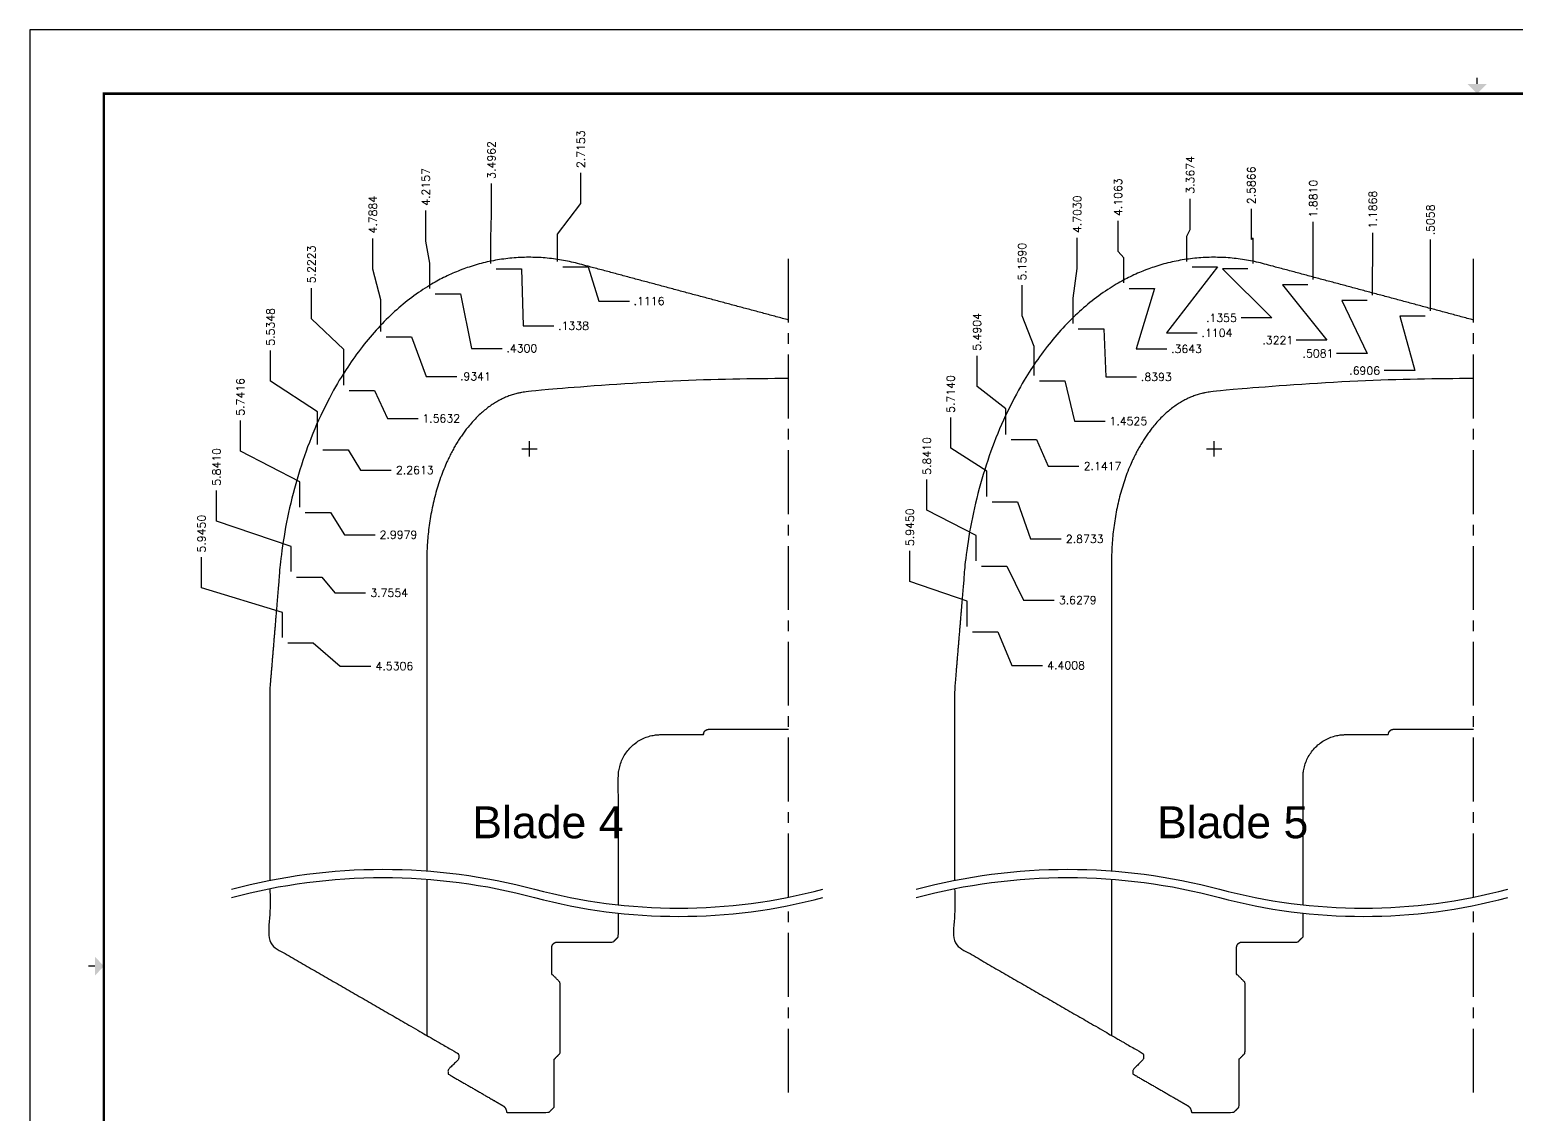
# Model space of a CAD drawing. Header units: inches. Extents: x -34 to 55.4, y 0 to 22.
# Drawn here: x 0 to 17.46, y 9.26 to 22 of the extents above; entities that cross this region are included whole.
import ezdxf
from ezdxf.enums import TextEntityAlignment as Align

# ---------------------------------------------------------------- set-up
doc = ezdxf.new("R2010")
doc.units = ezdxf.units.IN
doc.header["$MEASUREMENT"] = 0
doc.header["$PDMODE"] = 35
doc.linetypes.add('CENTER2', pattern=[1.125, 0.75, -0.125, 0.125, -0.125])
doc.layers.get('Defpoints').update_dxf_attribs({"color": 10})
for name, color, linetype in [('CLine', 5, 'CENTER2'), ('Dims', 4, 'Continuous'), ('TEXT', 3, 'Continuous'), ('Title Block', 7, 'Continuous')]:
    doc.layers.add(name, color=color, linetype=linetype)
doc.styles.add('RomanD', font='romand.shx', dxfattribs={"width": 0.9})
doc.styles.add('RomanS', font='romans')
doc.styles.get("Standard").update_dxf_attribs({"font": 'arial.ttf'})
doc.dimstyles.new('Copy of Standard', dxfattribs={"dimtxt": 0.094, "dimasz": 0.18, "dimexe": 0.0625, "dimexo": 0.0625, "dimgap": 0.045, "dimtad": 0, "dimtih": 1, "dimtoh": 1, "dimdec": 4, "dimzin": 4, "dimdsep": 46, "dimtxsty": 'RomanS', "dimcen": 0.09, "dimadec": 3, "dimazin": 1, "dimtfac": 1, "dimtdec": 4, "dimtofl": 0, "dimtmove": 0, "dimatfit": 1, "dimfxl": 1, "dimtolj": 1, "dimtzin": 0, "dimarcsym": 0})

# ---------------------------------------------------------------- blocks, each defined once
blk = doc.blocks.new('COT_Dblock')
at = {"layer": 'Title Block', "color": 8}
blk.add_lwpolyline([(0, 0), (34, 0), (34, 22), (0, 22)], close=True, dxfattribs=at)
at = {"layer": 'Title Block', "const_width": 0.015}
for points in [[(17, 21.438), (17, 21.363)], [(0.69, 11), (0.765, 11)]]:
    blk.add_lwpolyline(points, dxfattribs=at)
at = {"layer": 'Title Block', "const_width": 0.03}
blk.add_lwpolyline([(33.13, 21.25), (0.87, 21.25), (0.87, 0.75), (33.13, 0.75)], close=True, dxfattribs=at)
at = {"layer": 'Title Block'}
for points in [[(16.887, 21.363), (17.113, 21.363), (17, 21.25)], [(0.765, 10.887), (0.765, 11.113), (0.87, 11)]]:
    blk.add_solid(points, dxfattribs=at)
at = {"layer": 'Title Block', "color": 1, "style": 'RomanS', "flags": 8}
for tag, p in [('FNAME', (0.62, 3.75)), ('REVDATE', (0.62, 2.25)), ('USER', (0.62, 0.75))]:
    blk.add_attdef(tag, text='', height=0.047, rotation=90, dxfattribs=at).set_placement(p, align=Align.BOTTOM_LEFT)
at = {"layer": 'Title Block', "color": 3, "style": 'RomanS', "flags": 8}
blk.add_attdef('DRAWN', text='', height=0.11, dxfattribs=at).set_placement((28.7, 1.984), align=Align.MIDDLE_CENTER)
at = {"layer": 'Title Block', "color": 3, "style": 'RomanD', "width": 0.9, "flags": 8}
for tag, height, p in [('TITL1', 0.125, (31.337, 1.684)), ('TITL2', 0.094, (31.337, 1.514)), ('TITL3', 0.094, (31.337, 1.374))]:
    blk.add_attdef(tag, text='', height=height, dxfattribs=at).set_placement(p, align=Align.MIDDLE_CENTER)
at = {"layer": 'Title Block', "color": 3, "style": 'RomanS', "flags": 8}
for tag, p in [('DDATE', (28.356, 1.672)), ('CHECK', (28.356, 1.406)), ('MATRL', (28.356, 1.149)), ('PDATE', (28.356, 0.883)), ('SCALE', (29.896, 0.855)), ('SHEET', (32.005, 0.855))]:
    blk.add_attdef(tag, text='', height=0.094, dxfattribs=at).set_placement(p, align=Align.MIDDLE_LEFT)
for tag, p in [('FSCM#', (30.337, 1.121)), ('DWG#', (31.81, 1.121)), ('REV#', (32.97, 1.121))]:
    blk.add_attdef(tag, text='', height=0.094, dxfattribs=at).set_placement(p, align=Align.TOP_CENTER)
blk = doc.blocks.new('*D255')
at = {"layer": 'Defpoints', "color": 0, "transparency": 16777216}
for p in [(6.473, 20.318), (6.198, 19.215), (8.913, 19.327)]:
    blk.add_point(p, dxfattribs=at)
at = {"layer": 'Dims', "color": 0, "lineweight": -2, "transparency": 16777216}
for p, q in [((6.473, 19.958), (6.473, 20.318)), ((6.198, 19.598), (6.473, 19.958)), ((6.198, 19.278), (6.198, 19.598))]:
    blk.add_line(p, q, dxfattribs=at)
at = {"layer": 'Dims', "color": 0, "transparency": 16777216, "insert": (6.473, 20.596), "char_height": 0.094, "attachment_point": 5, "rotation": 90, "style": 'RomanS'}
blk.add_mtext('\\A1;2.7153', dxfattribs=at)
blk = doc.blocks.new('*D256')
at = {"layer": 'Defpoints', "color": 0, "transparency": 16777216}
for p in [(5.423, 20.192), (8.913, 19.327), (5.417, 19.193)]:
    blk.add_point(p, dxfattribs=at)
at = {"layer": 'Dims', "color": 0, "lineweight": -2, "transparency": 16777216}
for p, q in [((5.423, 19.832), (5.423, 20.192)), ((5.417, 19.553), (5.423, 19.832)), ((5.417, 19.255), (5.417, 19.553))]:
    blk.add_line(p, q, dxfattribs=at)
at = {"layer": 'Dims', "color": 0, "transparency": 16777216, "insert": (5.423, 20.47), "char_height": 0.094, "attachment_point": 5, "rotation": 90, "style": 'RomanS'}
blk.add_mtext('\\A1;3.4962', dxfattribs=at)
blk = doc.blocks.new('*D257')
at = {"layer": 'Defpoints', "color": 0, "transparency": 16777216}
for p in [(4.651, 19.876), (8.913, 19.327), (4.698, 18.897)]:
    blk.add_point(p, dxfattribs=at)
at = {"layer": 'Dims', "color": 0, "lineweight": -2, "transparency": 16777216}
for p, q in [((4.651, 19.516), (4.651, 19.876)), ((4.698, 19.257), (4.651, 19.516)), ((4.698, 18.959), (4.698, 19.257))]:
    blk.add_line(p, q, dxfattribs=at)
at = {"layer": 'Dims', "color": 0, "transparency": 16777216, "insert": (4.651, 20.153), "char_height": 0.094, "attachment_point": 5, "rotation": 90, "style": 'RomanS'}
blk.add_mtext('\\A1;4.2157', dxfattribs=at)
blk = doc.blocks.new('*D258')
at = {"layer": 'Defpoints', "color": 0, "transparency": 16777216}
for p in [(4.03, 19.547), (8.913, 19.327), (4.125, 18.393)]:
    blk.add_point(p, dxfattribs=at)
at = {"layer": 'Dims', "color": 0, "lineweight": -2, "transparency": 16777216}
for p, q in [((4.03, 19.187), (4.03, 19.547)), ((4.125, 18.827), (4.03, 19.187)), ((4.125, 18.455), (4.125, 18.827))]:
    blk.add_line(p, q, dxfattribs=at)
at = {"layer": 'Dims', "color": 0, "transparency": 16777216, "insert": (4.03, 19.827), "char_height": 0.094, "attachment_point": 5, "rotation": 90, "style": 'RomanS'}
blk.add_mtext('\\A1;4.7884', dxfattribs=at)
blk = doc.blocks.new('*D259')
at = {"layer": 'Defpoints', "color": 0, "transparency": 16777216}
for p in [(8.913, 19.327), (3.309, 18.965), (3.691, 17.763)]:
    blk.add_point(p, dxfattribs=at)
at = {"layer": 'Dims', "color": 0, "lineweight": -2, "transparency": 16777216}
for p, q in [((3.309, 18.605), (3.309, 18.965)), ((3.691, 18.245), (3.309, 18.605)), ((3.691, 17.826), (3.691, 18.245))]:
    blk.add_line(p, q, dxfattribs=at)
at = {"layer": 'Dims', "color": 0, "transparency": 16777216, "insert": (3.309, 19.243), "char_height": 0.094, "attachment_point": 5, "rotation": 90, "style": 'RomanS'}
blk.add_mtext('\\A1;5.2223', dxfattribs=at)
blk = doc.blocks.new('*D260')
at = {"layer": 'Defpoints', "color": 0, "transparency": 16777216}
for p in [(8.913, 19.327), (2.828, 18.231), (3.379, 17.065)]:
    blk.add_point(p, dxfattribs=at)
at = {"layer": 'Dims', "color": 0, "lineweight": -2, "transparency": 16777216}
for p, q in [((2.828, 17.871), (2.828, 18.231)), ((3.379, 17.511), (2.828, 17.871)), ((3.379, 17.128), (3.379, 17.511))]:
    blk.add_line(p, q, dxfattribs=at)
at = {"layer": 'Dims', "color": 0, "transparency": 16777216, "insert": (2.828, 18.509), "char_height": 0.094, "attachment_point": 5, "rotation": 90, "style": 'RomanS'}
blk.add_mtext('\\A1;5.5348', dxfattribs=at)
blk = doc.blocks.new('*D261')
at = {"layer": 'Defpoints', "color": 0, "transparency": 16777216}
for p in [(8.913, 19.327), (2.474, 17.409), (3.172, 16.329)]:
    blk.add_point(p, dxfattribs=at)
at = {"layer": 'Dims', "color": 0, "lineweight": -2, "transparency": 16777216}
for p, q in [((2.474, 17.049), (2.474, 17.409)), ((3.172, 16.689), (2.474, 17.049)), ((3.172, 16.391), (3.172, 16.689))]:
    blk.add_line(p, q, dxfattribs=at)
at = {"layer": 'Dims', "color": 0, "transparency": 16777216, "insert": (2.474, 17.687), "char_height": 0.094, "attachment_point": 5, "rotation": 90, "style": 'RomanS'}
blk.add_mtext('\\A1;5.7416', dxfattribs=at)
blk = doc.blocks.new('*D262')
at = {"layer": 'Defpoints', "color": 0, "transparency": 16777216}
for p in [(8.913, 19.327), (2.195, 16.587), (3.072, 15.571)]:
    blk.add_point(p, dxfattribs=at)
at = {"layer": 'Dims', "color": 0, "lineweight": -2, "transparency": 16777216}
for p, q in [((2.195, 16.227), (2.195, 16.587)), ((3.072, 15.931), (2.195, 16.227)), ((3.072, 15.634), (3.072, 15.931))]:
    blk.add_line(p, q, dxfattribs=at)
at = {"layer": 'Dims', "color": 0, "transparency": 16777216, "insert": (2.195, 16.865), "char_height": 0.094, "attachment_point": 5, "rotation": 90, "style": 'RomanS'}
blk.add_mtext('\\A1;5.8410', dxfattribs=at)
blk = doc.blocks.new('*D263')
at = {"layer": 'Defpoints', "color": 0, "transparency": 16777216}
for p in [(8.913, 19.327), (2.018, 15.803), (2.968, 14.796)]:
    blk.add_point(p, dxfattribs=at)
at = {"layer": 'Dims', "color": 0, "lineweight": -2, "transparency": 16777216}
for p, q in [((2.018, 15.443), (2.018, 15.803)), ((2.968, 15.156), (2.018, 15.443)), ((2.968, 14.859), (2.968, 15.156))]:
    blk.add_line(p, q, dxfattribs=at)
at = {"layer": 'Dims', "color": 0, "transparency": 16777216, "insert": (2.018, 16.08), "char_height": 0.094, "attachment_point": 5, "rotation": 90, "style": 'RomanS'}
blk.add_mtext('\\A1;5.9450', dxfattribs=at)
blk = doc.blocks.new('*D264')
at = {"layer": 'Defpoints', "color": 0, "transparency": 16777216}
for p in [(8.913, 19.327), (2.968, 14.796), (4.005, 14.525)]:
    blk.add_point(p, dxfattribs=at)
at = {"layer": 'Dims', "color": 0, "lineweight": -2, "transparency": 16777216}
for p, q in [((3.031, 14.796), (3.328, 14.796)), ((3.328, 14.796), (3.645, 14.525)), ((3.645, 14.525), (4.005, 14.525))]:
    blk.add_line(p, q, dxfattribs=at)
at = {"layer": 'Dims', "color": 0, "transparency": 16777216, "insert": (4.283, 14.525), "char_height": 0.094, "attachment_point": 5, "style": 'RomanS'}
blk.add_mtext('\\A1;4.5306', dxfattribs=at)
blk = doc.blocks.new('*D265')
at = {"layer": 'Defpoints', "color": 0, "transparency": 16777216}
for p in [(8.913, 19.327), (3.072, 15.571), (3.942, 15.385)]:
    blk.add_point(p, dxfattribs=at)
at = {"layer": 'Dims', "color": 0, "lineweight": -2, "transparency": 16777216}
for p, q in [((3.135, 15.571), (3.432, 15.571)), ((3.432, 15.571), (3.582, 15.385)), ((3.582, 15.385), (3.942, 15.385))]:
    blk.add_line(p, q, dxfattribs=at)
at = {"layer": 'Dims', "color": 0, "transparency": 16777216, "insert": (4.222, 15.385), "char_height": 0.094, "attachment_point": 5, "style": 'RomanS'}
blk.add_mtext('\\A1;3.7554', dxfattribs=at)
blk = doc.blocks.new('*D266')
at = {"layer": 'Defpoints', "color": 0, "transparency": 16777216}
for p in [(8.913, 19.327), (3.172, 16.329), (4.056, 16.068)]:
    blk.add_point(p, dxfattribs=at)
at = {"layer": 'Dims', "color": 0, "lineweight": -2, "transparency": 16777216}
for p, q in [((3.234, 16.329), (3.532, 16.329)), ((3.532, 16.329), (3.696, 16.068)), ((3.696, 16.068), (4.056, 16.068))]:
    blk.add_line(p, q, dxfattribs=at)
at = {"layer": 'Dims', "color": 0, "transparency": 16777216, "insert": (4.331, 16.068), "char_height": 0.094, "attachment_point": 5, "style": 'RomanS'}
blk.add_mtext('\\A1;2.9979', dxfattribs=at)
blk = doc.blocks.new('*D267')
at = {"layer": 'Defpoints', "color": 0, "transparency": 16777216}
for p in [(8.913, 19.327), (3.379, 17.065), (4.246, 16.827)]:
    blk.add_point(p, dxfattribs=at)
at = {"layer": 'Dims', "color": 0, "lineweight": -2, "transparency": 16777216}
for p, q in [((3.441, 17.065), (3.739, 17.065)), ((3.739, 17.065), (3.886, 16.827)), ((3.886, 16.827), (4.246, 16.827))]:
    blk.add_line(p, q, dxfattribs=at)
at = {"layer": 'Dims', "color": 0, "transparency": 16777216, "insert": (4.523, 16.827), "char_height": 0.094, "attachment_point": 5, "style": 'RomanS'}
blk.add_mtext('\\A1;2.2613', dxfattribs=at)
blk = doc.blocks.new('*D268')
at = {"layer": 'Defpoints', "color": 0, "transparency": 16777216}
for p in [(8.913, 19.327), (3.691, 17.763), (4.562, 17.434)]:
    blk.add_point(p, dxfattribs=at)
at = {"layer": 'Dims', "color": 0, "lineweight": -2, "transparency": 16777216}
for p, q in [((3.753, 17.763), (4.051, 17.763)), ((4.051, 17.763), (4.202, 17.434)), ((4.202, 17.434), (4.562, 17.434))]:
    blk.add_line(p, q, dxfattribs=at)
at = {"layer": 'Dims', "color": 0, "transparency": 16777216, "insert": (4.833, 17.434), "char_height": 0.094, "attachment_point": 5, "style": 'RomanS'}
blk.add_mtext('\\A1;1.5632', dxfattribs=at)
blk = doc.blocks.new('*D269')
at = {"layer": 'Defpoints', "color": 0, "transparency": 16777216}
for p in [(8.913, 19.327), (4.125, 18.393), (5.018, 17.928)]:
    blk.add_point(p, dxfattribs=at)
at = {"layer": 'Dims', "color": 0, "lineweight": -2, "transparency": 16777216}
for p, q in [((4.187, 18.393), (4.485, 18.393)), ((4.485, 18.393), (4.658, 17.928)), ((4.658, 17.928), (5.018, 17.928))]:
    blk.add_line(p, q, dxfattribs=at)
at = {"layer": 'Dims', "color": 0, "transparency": 16777216, "insert": (5.235, 17.928), "char_height": 0.094, "attachment_point": 5, "style": 'RomanS'}
blk.add_mtext('\\A1;.9341', dxfattribs=at)
blk = doc.blocks.new('*D270')
at = {"layer": 'Defpoints', "color": 0, "transparency": 16777216}
for p in [(8.913, 19.327), (4.698, 18.897), (5.549, 18.257)]:
    blk.add_point(p, dxfattribs=at)
at = {"layer": 'Dims', "color": 0, "lineweight": -2, "transparency": 16777216}
for p, q in [((4.76, 18.897), (5.058, 18.897)), ((5.058, 18.897), (5.189, 18.257)), ((5.189, 18.257), (5.549, 18.257))]:
    blk.add_line(p, q, dxfattribs=at)
at = {"layer": 'Dims', "color": 0, "transparency": 16777216, "insert": (5.78, 18.257), "char_height": 0.094, "attachment_point": 5, "style": 'RomanS'}
blk.add_mtext('\\A1;.4300', dxfattribs=at)
blk = doc.blocks.new('*D271')
at = {"layer": 'Defpoints', "color": 0, "transparency": 16777216}
for p in [(8.913, 19.327), (5.417, 19.193), (6.157, 18.522)]:
    blk.add_point(p, dxfattribs=at)
at = {"layer": 'Dims', "color": 0, "lineweight": -2, "transparency": 16777216}
for p, q in [((5.48, 19.193), (5.777, 19.193)), ((5.777, 19.193), (5.797, 18.522)), ((5.797, 18.522), (6.157, 18.522))]:
    blk.add_line(p, q, dxfattribs=at)
at = {"layer": 'Dims', "color": 0, "transparency": 16777216, "insert": (6.388, 18.522), "char_height": 0.094, "attachment_point": 5, "style": 'RomanS'}
blk.add_mtext('\\A1;.1338', dxfattribs=at)
blk = doc.blocks.new('*D272')
at = {"layer": 'Defpoints', "color": 0, "transparency": 16777216}
for p in [(6.198, 19.215), (8.913, 19.327), (7.043, 18.813)]:
    blk.add_point(p, dxfattribs=at)
at = {"layer": 'Dims', "color": 0, "lineweight": -2, "transparency": 16777216}
for p, q in [((6.26, 19.215), (6.558, 19.215)), ((6.558, 19.215), (6.683, 18.813)), ((6.683, 18.813), (7.043, 18.813))]:
    blk.add_line(p, q, dxfattribs=at)
at = {"layer": 'Dims', "color": 0, "transparency": 16777216, "insert": (7.274, 18.813), "char_height": 0.094, "attachment_point": 5, "style": 'RomanS'}
blk.add_mtext('\\A1;.1116', dxfattribs=at)
blk = doc.blocks.new('*D273')
at = {"layer": 'Defpoints', "color": 0, "transparency": 16777216}
for p in [(16.452, 19.536), (16.957, 19.327), (16.451, 18.636)]:
    blk.add_point(p, dxfattribs=at)
at = {"layer": 'Dims', "color": 0, "lineweight": -2, "transparency": 16777216}
for p, q in [((16.452, 19.176), (16.452, 19.536)), ((16.451, 18.996), (16.452, 19.176)), ((16.451, 18.699), (16.451, 18.996))]:
    blk.add_line(p, q, dxfattribs=at)
at = {"layer": 'Dims', "color": 0, "transparency": 16777216, "insert": (16.452, 19.766), "char_height": 0.094, "attachment_point": 5, "rotation": 90, "style": 'RomanS'}
blk.add_mtext('\\A1;.5058', dxfattribs=at)
blk = doc.blocks.new('*D274')
at = {"layer": 'Defpoints', "color": 0, "transparency": 16777216}
for p in [(15.774, 19.615), (16.957, 19.327), (15.77, 18.819)]:
    blk.add_point(p, dxfattribs=at)
at = {"layer": 'Dims', "color": 0, "lineweight": -2, "transparency": 16777216}
for p, q in [((15.774, 19.255), (15.774, 19.615)), ((15.77, 19.179), (15.774, 19.255)), ((15.77, 18.881), (15.77, 19.179))]:
    blk.add_line(p, q, dxfattribs=at)
at = {"layer": 'Dims', "color": 0, "transparency": 16777216, "insert": (15.774, 19.887), "char_height": 0.094, "attachment_point": 5, "rotation": 90, "style": 'RomanS'}
blk.add_mtext('\\A1;1.1868', dxfattribs=at)
blk = doc.blocks.new('*D275')
at = {"layer": 'Defpoints', "color": 0, "transparency": 16777216}
for p in [(15.076, 19.745), (16.957, 19.327), (15.076, 19.005)]:
    blk.add_point(p, dxfattribs=at)
at = {"layer": 'Dims', "color": 0, "lineweight": -2, "transparency": 16777216}
for p, q in [((15.076, 19.385), (15.076, 19.745)), ((15.076, 19.365), (15.076, 19.385)), ((15.076, 19.067), (15.076, 19.365))]:
    blk.add_line(p, q, dxfattribs=at)
at = {"layer": 'Dims', "color": 0, "transparency": 16777216, "insert": (15.076, 20.016), "char_height": 0.094, "attachment_point": 5, "rotation": 90, "style": 'RomanS'}
blk.add_mtext('\\A1;1.8810', dxfattribs=at)
blk = doc.blocks.new('*D276')
at = {"layer": 'Defpoints', "color": 0, "transparency": 16777216}
for p in [(14.348, 19.895), (16.957, 19.327), (14.37, 19.191)]:
    blk.add_point(p, dxfattribs=at)
at = {"layer": 'Dims', "color": 0, "lineweight": -2, "transparency": 16777216}
for p, q in [((14.348, 19.535), (14.348, 19.895)), ((14.37, 19.551), (14.348, 19.535)), ((14.37, 19.254), (14.37, 19.551))]:
    blk.add_line(p, q, dxfattribs=at)
at = {"layer": 'Dims', "color": 0, "transparency": 16777216, "insert": (14.348, 20.172), "char_height": 0.094, "attachment_point": 5, "rotation": 90, "style": 'RomanS'}
blk.add_mtext('\\A1;2.5866', dxfattribs=at)
blk = doc.blocks.new('*D277')
at = {"layer": 'Defpoints', "color": 0, "transparency": 16777216}
for p in [(13.63, 20.014), (13.589, 19.216), (16.957, 19.327)]:
    blk.add_point(p, dxfattribs=at)
at = {"layer": 'Dims', "color": 0, "lineweight": -2, "transparency": 16777216}
for p, q in [((13.63, 19.654), (13.63, 20.014)), ((13.589, 19.576), (13.63, 19.654)), ((13.589, 19.279), (13.589, 19.576))]:
    blk.add_line(p, q, dxfattribs=at)
at = {"layer": 'Dims', "color": 0, "transparency": 16777216, "insert": (13.63, 20.294), "char_height": 0.094, "attachment_point": 5, "rotation": 90, "style": 'RomanS'}
blk.add_mtext('\\A1;3.3674', dxfattribs=at)
blk = doc.blocks.new('*D278')
at = {"layer": 'Defpoints', "color": 0, "transparency": 16777216}
for p in [(12.782, 19.755), (16.957, 19.327), (12.85, 18.962)]:
    blk.add_point(p, dxfattribs=at)
at = {"layer": 'Dims', "color": 0, "lineweight": -2, "transparency": 16777216}
for p, q in [((12.782, 19.395), (12.782, 19.755)), ((12.85, 19.322), (12.782, 19.395)), ((12.85, 19.025), (12.85, 19.322))]:
    blk.add_line(p, q, dxfattribs=at)
at = {"layer": 'Dims', "color": 0, "transparency": 16777216, "insert": (12.782, 20.033), "char_height": 0.094, "attachment_point": 5, "rotation": 90, "style": 'RomanS'}
blk.add_mtext('\\A1;4.1063', dxfattribs=at)
blk = doc.blocks.new('*D279')
at = {"layer": 'Defpoints', "color": 0, "transparency": 16777216}
for p in [(12.303, 19.556), (16.957, 19.327), (12.254, 18.487)]:
    blk.add_point(p, dxfattribs=at)
at = {"layer": 'Dims', "color": 0, "lineweight": -2, "transparency": 16777216}
for p, q in [((12.303, 19.196), (12.303, 19.556)), ((12.254, 18.847), (12.303, 19.196)), ((12.254, 18.55), (12.254, 18.847))]:
    blk.add_line(p, q, dxfattribs=at)
at = {"layer": 'Dims', "color": 0, "transparency": 16777216, "insert": (12.303, 19.833), "char_height": 0.094, "attachment_point": 5, "rotation": 90, "style": 'RomanS'}
blk.add_mtext('\\A1;4.7030', dxfattribs=at)
blk = doc.blocks.new('*D280')
at = {"layer": 'Defpoints', "color": 0, "transparency": 16777216}
for p in [(16.957, 19.327), (11.655, 18.998), (11.798, 17.874)]:
    blk.add_point(p, dxfattribs=at)
at = {"layer": 'Dims', "color": 0, "lineweight": -2, "transparency": 16777216}
for p, q in [((11.655, 18.638), (11.655, 18.998)), ((11.798, 18.278), (11.655, 18.638)), ((11.798, 17.937), (11.798, 18.278))]:
    blk.add_line(p, q, dxfattribs=at)
at = {"layer": 'Dims', "color": 0, "transparency": 16777216, "insert": (11.655, 19.275), "char_height": 0.094, "attachment_point": 5, "rotation": 90, "style": 'RomanS'}
blk.add_mtext('\\A1;5.1590', dxfattribs=at)
blk = doc.blocks.new('*D281')
at = {"layer": 'Defpoints', "color": 0, "transparency": 16777216}
for p in [(16.957, 19.327), (11.126, 18.17), (11.466, 17.185)]:
    blk.add_point(p, dxfattribs=at)
at = {"layer": 'Dims', "color": 0, "lineweight": -2, "transparency": 16777216}
for p, q in [((11.126, 17.81), (11.126, 18.17)), ((11.466, 17.545), (11.126, 17.81)), ((11.466, 17.247), (11.466, 17.545))]:
    blk.add_line(p, q, dxfattribs=at)
at = {"layer": 'Dims', "color": 0, "transparency": 16777216, "insert": (11.126, 18.45), "char_height": 0.094, "attachment_point": 5, "rotation": 90, "style": 'RomanS'}
blk.add_mtext('\\A1;5.4904', dxfattribs=at)
blk = doc.blocks.new('*D282')
at = {"layer": 'Defpoints', "color": 0, "transparency": 16777216}
for p in [(16.957, 19.327), (10.817, 17.443), (11.243, 16.453)]:
    blk.add_point(p, dxfattribs=at)
at = {"layer": 'Dims', "color": 0, "lineweight": -2, "transparency": 16777216}
for p, q in [((10.817, 17.083), (10.817, 17.443)), ((11.243, 16.813), (10.817, 17.083)), ((11.243, 16.516), (11.243, 16.813))]:
    blk.add_line(p, q, dxfattribs=at)
at = {"layer": 'Dims', "color": 0, "transparency": 16777216, "insert": (10.817, 17.721), "char_height": 0.094, "attachment_point": 5, "rotation": 90, "style": 'RomanS'}
blk.add_mtext('\\A1;5.7140', dxfattribs=at)
blk = doc.blocks.new('*D283')
at = {"layer": 'Defpoints', "color": 0, "transparency": 16777216}
for p in [(16.957, 19.327), (10.538, 16.715), (11.116, 15.699)]:
    blk.add_point(p, dxfattribs=at)
at = {"layer": 'Dims', "color": 0, "lineweight": -2, "transparency": 16777216}
for p, q in [((10.538, 16.355), (10.538, 16.715)), ((11.116, 16.059), (10.538, 16.355)), ((11.116, 15.761), (11.116, 16.059))]:
    blk.add_line(p, q, dxfattribs=at)
at = {"layer": 'Dims', "color": 0, "transparency": 16777216, "insert": (10.538, 16.993), "char_height": 0.094, "attachment_point": 5, "rotation": 90, "style": 'RomanS'}
blk.add_mtext('\\A1;5.8410', dxfattribs=at)
blk = doc.blocks.new('*D284')
at = {"layer": 'Defpoints', "color": 0, "transparency": 16777216}
for p in [(16.957, 19.327), (10.338, 15.878), (11.012, 14.926)]:
    blk.add_point(p, dxfattribs=at)
at = {"layer": 'Dims', "color": 0, "lineweight": -2, "transparency": 16777216}
for p, q in [((10.338, 15.518), (10.338, 15.878)), ((11.012, 15.286), (10.338, 15.518)), ((11.012, 14.988), (11.012, 15.286))]:
    blk.add_line(p, q, dxfattribs=at)
at = {"layer": 'Dims', "color": 0, "transparency": 16777216, "insert": (10.338, 16.156), "char_height": 0.094, "attachment_point": 5, "rotation": 90, "style": 'RomanS'}
blk.add_mtext('\\A1;5.9450', dxfattribs=at)
blk = doc.blocks.new('*D285')
at = {"layer": 'Defpoints', "color": 0, "transparency": 16777216}
for p in [(16.957, 19.327), (11.012, 14.926), (11.894, 14.533)]:
    blk.add_point(p, dxfattribs=at)
at = {"layer": 'Dims', "color": 0, "lineweight": -2, "transparency": 16777216}
for p, q in [((11.074, 14.926), (11.372, 14.926)), ((11.372, 14.926), (11.534, 14.533)), ((11.534, 14.533), (11.894, 14.533))]:
    blk.add_line(p, q, dxfattribs=at)
at = {"layer": 'Dims', "color": 0, "transparency": 16777216, "insert": (12.172, 14.533), "char_height": 0.094, "attachment_point": 5, "style": 'RomanS'}
blk.add_mtext('\\A1;4.4008', dxfattribs=at)
blk = doc.blocks.new('*D286')
at = {"layer": 'Defpoints', "color": 0, "transparency": 16777216}
for p in [(16.957, 19.327), (11.116, 15.699), (12.034, 15.3)]:
    blk.add_point(p, dxfattribs=at)
at = {"layer": 'Dims', "color": 0, "lineweight": -2, "transparency": 16777216}
for p, q in [((11.178, 15.699), (11.476, 15.699)), ((11.476, 15.699), (11.674, 15.3)), ((11.674, 15.3), (12.034, 15.3))]:
    blk.add_line(p, q, dxfattribs=at)
at = {"layer": 'Dims', "color": 0, "transparency": 16777216, "insert": (12.309, 15.3), "char_height": 0.094, "attachment_point": 5, "style": 'RomanS'}
blk.add_mtext('\\A1;3.6279', dxfattribs=at)
blk = doc.blocks.new('*D287')
at = {"layer": 'Defpoints', "color": 0, "transparency": 16777216}
for p in [(16.957, 19.327), (11.243, 16.453), (12.114, 16.018)]:
    blk.add_point(p, dxfattribs=at)
at = {"layer": 'Dims', "color": 0, "lineweight": -2, "transparency": 16777216}
for p, q in [((11.305, 16.453), (11.603, 16.453)), ((11.603, 16.453), (11.754, 16.018)), ((11.754, 16.018), (12.114, 16.018))]:
    blk.add_line(p, q, dxfattribs=at)
at = {"layer": 'Dims', "color": 0, "transparency": 16777216, "insert": (12.391, 16.018), "char_height": 0.094, "attachment_point": 5, "style": 'RomanS'}
blk.add_mtext('\\A1;2.8733', dxfattribs=at)
blk = doc.blocks.new('*D288')
at = {"layer": 'Defpoints', "color": 0, "transparency": 16777216}
for p in [(16.957, 19.327), (11.466, 17.185), (12.323, 16.875)]:
    blk.add_point(p, dxfattribs=at)
at = {"layer": 'Dims', "color": 0, "lineweight": -2, "transparency": 16777216}
for p, q in [((11.529, 17.185), (11.826, 17.185)), ((11.826, 17.185), (11.963, 16.875)), ((11.963, 16.875), (12.323, 16.875))]:
    blk.add_line(p, q, dxfattribs=at)
at = {"layer": 'Dims', "color": 0, "transparency": 16777216, "insert": (12.601, 16.875), "char_height": 0.094, "attachment_point": 5, "style": 'RomanS'}
blk.add_mtext('\\A1;2.1417', dxfattribs=at)
blk = doc.blocks.new('*D289')
at = {"layer": 'Defpoints', "color": 0, "transparency": 16777216}
for p in [(16.957, 19.327), (11.798, 17.874), (12.632, 17.403)]:
    blk.add_point(p, dxfattribs=at)
at = {"layer": 'Dims', "color": 0, "lineweight": -2, "transparency": 16777216}
for p, q in [((11.86, 17.874), (12.158, 17.874)), ((12.158, 17.874), (12.272, 17.403)), ((12.272, 17.403), (12.632, 17.403))]:
    blk.add_line(p, q, dxfattribs=at)
at = {"layer": 'Dims', "color": 0, "transparency": 16777216, "insert": (12.903, 17.403), "char_height": 0.094, "attachment_point": 5, "style": 'RomanS'}
blk.add_mtext('\\A1;1.4525', dxfattribs=at)
blk = doc.blocks.new('*D290')
at = {"layer": 'Defpoints', "color": 0, "transparency": 16777216}
for p in [(16.957, 19.327), (12.254, 18.487), (13.001, 17.921)]:
    blk.add_point(p, dxfattribs=at)
at = {"layer": 'Dims', "color": 0, "lineweight": -2, "transparency": 16777216}
for p, q in [((12.316, 18.487), (12.614, 18.487)), ((12.614, 18.487), (12.641, 17.921)), ((12.641, 17.921), (13.001, 17.921))]:
    blk.add_line(p, q, dxfattribs=at)
at = {"layer": 'Dims', "color": 0, "transparency": 16777216, "insert": (13.232, 17.921), "char_height": 0.094, "attachment_point": 5, "style": 'RomanS'}
blk.add_mtext('\\A1;.8393', dxfattribs=at)
blk = doc.blocks.new('*D291')
at = {"layer": 'Defpoints', "color": 0, "transparency": 16777216}
for p in [(16.957, 19.327), (12.85, 18.962), (13.356, 18.25)]:
    blk.add_point(p, dxfattribs=at)
at = {"layer": 'Dims', "color": 0, "lineweight": -2, "transparency": 16777216}
for p, q in [((12.913, 18.962), (13.21, 18.962)), ((13.21, 18.962), (12.996, 18.25)), ((12.996, 18.25), (13.356, 18.25))]:
    blk.add_line(p, q, dxfattribs=at)
at = {"layer": 'Dims', "color": 0, "transparency": 16777216, "insert": (13.587, 18.25), "char_height": 0.094, "attachment_point": 5, "style": 'RomanS'}
blk.add_mtext('\\A1;.3643', dxfattribs=at)
blk = doc.blocks.new('*D292')
at = {"layer": 'Defpoints', "color": 0, "transparency": 16777216}
for p in [(13.589, 19.216), (16.957, 19.327), (13.712, 18.439)]:
    blk.add_point(p, dxfattribs=at)
at = {"layer": 'Dims', "color": 0, "lineweight": -2, "transparency": 16777216}
for p, q in [((13.949, 19.216), (13.352, 18.439)), ((13.652, 19.216), (13.949, 19.216)), ((13.352, 18.439), (13.712, 18.439))]:
    blk.add_line(p, q, dxfattribs=at)
at = {"layer": 'Dims', "color": 0, "transparency": 16777216, "insert": (13.945, 18.439), "char_height": 0.094, "attachment_point": 5, "style": 'RomanS'}
blk.add_mtext('\\A1;.1104', dxfattribs=at)
blk = doc.blocks.new('*D293')
at = {"layer": 'Defpoints', "color": 0, "transparency": 16777216}
for p in [(16.957, 19.327), (14.37, 19.191), (14.228, 18.615)]:
    blk.add_point(p, dxfattribs=at)
at = {"layer": 'Dims', "color": 0, "lineweight": -2, "transparency": 16777216}
for p, q in [((14.307, 19.191), (14.01, 19.191)), ((14.01, 19.191), (14.588, 18.615)), ((14.588, 18.615), (14.228, 18.615))]:
    blk.add_line(p, q, dxfattribs=at)
at = {"layer": 'Dims', "color": 0, "transparency": 16777216, "insert": (13.997, 18.615), "char_height": 0.094, "attachment_point": 5, "style": 'RomanS'}
blk.add_mtext('\\A1;.1355', dxfattribs=at)
blk = doc.blocks.new('*D294')
at = {"layer": 'Defpoints', "color": 0, "transparency": 16777216}
for p in [(16.957, 19.327), (15.076, 19.005), (14.876, 18.353)]:
    blk.add_point(p, dxfattribs=at)
at = {"layer": 'Dims', "color": 0, "lineweight": -2, "transparency": 16777216}
for p, q in [((15.013, 19.005), (14.716, 19.005)), ((14.716, 19.005), (15.236, 18.353)), ((15.236, 18.353), (14.876, 18.353))]:
    blk.add_line(p, q, dxfattribs=at)
at = {"layer": 'Dims', "color": 0, "transparency": 16777216, "insert": (14.659, 18.353), "char_height": 0.094, "attachment_point": 5, "style": 'RomanS'}
blk.add_mtext('\\A1;.3221', dxfattribs=at)
blk = doc.blocks.new('*D295')
at = {"layer": 'Defpoints', "color": 0, "transparency": 16777216}
for p in [(16.957, 19.327), (15.77, 18.819), (15.348, 18.198)]:
    blk.add_point(p, dxfattribs=at)
at = {"layer": 'Dims', "color": 0, "lineweight": -2, "transparency": 16777216}
for p, q in [((15.707, 18.819), (15.41, 18.819)), ((15.41, 18.819), (15.708, 18.198)), ((15.708, 18.198), (15.348, 18.198))]:
    blk.add_line(p, q, dxfattribs=at)
at = {"layer": 'Dims', "color": 0, "transparency": 16777216, "insert": (15.131, 18.198), "char_height": 0.094, "attachment_point": 5, "style": 'RomanS'}
blk.add_mtext('\\A1;.5081', dxfattribs=at)
blk = doc.blocks.new('*D296')
at = {"layer": 'Defpoints', "color": 0, "transparency": 16777216}
for p in [(16.957, 19.327), (16.451, 18.636), (15.91, 17.995)]:
    blk.add_point(p, dxfattribs=at)
at = {"layer": 'Dims', "color": 0, "lineweight": -2, "transparency": 16777216}
for p, q in [((16.388, 18.636), (16.091, 18.636)), ((16.091, 18.636), (16.27, 17.995)), ((16.27, 17.995), (15.91, 17.995))]:
    blk.add_line(p, q, dxfattribs=at)
at = {"layer": 'Dims', "color": 0, "transparency": 16777216, "insert": (15.679, 17.995), "char_height": 0.094, "attachment_point": 5, "style": 'RomanS'}
blk.add_mtext('\\A1;.6906', dxfattribs=at)

msp = doc.modelspace()

# ---------------------------------------------------------------- linework, layer by layer
for points in [[(2.36833, 11.90401, -0.1312544), (5.9295, 11.90401, 0.1312544), (9.31645, 11.90401)], [(10.41163, 11.90401, -0.1312544), (13.9728, 11.90401, 0.1312544), (17.35974, 11.90401)], [(2.36833, 11.80651, -0.1312544), (5.9295, 11.80651, 0.1312544), (9.31645, 11.80651)], [(10.41163, 11.80651, -0.1312544), (13.9728, 11.80651, 0.1312544), (17.35974, 11.80651)]]:
    msp.add_lwpolyline(points, format="xyb")
at = {"color": 7, "linetype": 'Continuous'}
for points in [[(2.81955, 11.91094), (2.81955, 11.58074), (2.81955, 11.25055), (3.74142, 10.7183), (4.6633, 10.18606), (4.84298, 10.08231), (5.02267, 9.97857), (5.0383, 9.96955), (5.0383, 9.95151), (5.0383, 9.93575), (5.0383, 9.91999), (5.0383, 9.90705), (5.02914, 9.8979), (4.97122, 9.83997), (4.9133, 9.78205), (4.9133, 9.75758), (4.9133, 9.7331), (5.23361, 9.54817), (5.55392, 9.36324), (5.6008, 9.33618), (5.6008, 9.28205), (5.84955, 9.28205), (6.0983, 9.28205), (6.12955, 9.3133), (6.1608, 9.34455), (6.1608, 9.6258), (6.1608, 9.90705), (6.19587, 9.94212), (6.23095, 9.9772), (6.23095, 10.39267), (6.23095, 10.80815), (6.1815, 10.8576), (6.13205, 10.90705), (6.13205, 11.0633), (6.13205, 11.21955), (6.13205, 11.28205), (6.19455, 11.28205), (6.52267, 11.28205), (6.8508, 11.28205), (6.88205, 11.3133), (6.9133, 11.34455), (6.9133, 11.48363), (6.9133, 11.62272)], [(10.86284, 11.91094), (10.86284, 11.58074), (10.86284, 11.25055), (11.78472, 10.7183), (12.70659, 10.18606), (12.88628, 10.08231), (13.06597, 9.97857), (13.08159, 9.96955), (13.08159, 9.95151), (13.08159, 9.93575), (13.08159, 9.91999), (13.08159, 9.90705), (13.07244, 9.8979), (13.01452, 9.83997), (12.95659, 9.78205), (12.95659, 9.75758), (12.95659, 9.7331), (13.2769, 9.54817), (13.59722, 9.36324), (13.64409, 9.33618), (13.64409, 9.28205), (13.89284, 9.28205), (14.14159, 9.28205), (14.17284, 9.3133), (14.20409, 9.34455), (14.20409, 9.6258), (14.20409, 9.90705), (14.23917, 9.94212), (14.27424, 9.9772), (14.27424, 10.39267), (14.27424, 10.80815), (14.22479, 10.8576), (14.17534, 10.90705), (14.17534, 11.0633), (14.17534, 11.21955), (14.17534, 11.28205), (14.23784, 11.28205), (14.56597, 11.28205), (14.89409, 11.28205), (14.92534, 11.3133), (14.95659, 11.34455), (14.95659, 11.48363), (14.95659, 11.62272)]]:
    msp.add_rational_spline(points, [1, 1, 1, 1, 1, 1, 1, 0.866025403784, 1, 1, 1, 0.923879532511, 1, 1, 1, 1, 1, 1, 1, 0.866025403784, 1, 1, 1, 1, 1, 1, 1, 1, 1, 1, 1, 1, 1, 1, 1, 0.707106781187, 1, 1, 1, 1, 1, 1, 1], degree=2, knots=[4.59383811, 4.59383811, 4.59383811, 4.8139707, 4.8139707, 5.8139707, 5.8139707, 6.8139707, 6.8139707, 7.86116825, 7.86116825, 8.86116825, 8.86116825, 9.64656642, 9.64656642, 10.64656642, 10.64656642, 11.64656642, 11.64656642, 12.64656642, 12.64656642, 13.69376397, 13.69376397, 14.69376397, 14.69376397, 15.69376397, 15.69376397, 16.69376397, 16.69376397, 17.69376397, 17.69376397, 18.69376397, 18.69376397, 19.69376397, 19.69376397, 20.69376397, 20.69376397, 22.26456029, 22.26456029, 23.26456029, 23.26456029, 24.26456029, 24.26456029, 24.41291801, 24.41291801, 24.41291801], dxfattribs=at)
for points in [[(4.6633, 12.02102), (4.6633, 11.10354), (4.6633, 10.18606)], [(12.70659, 12.02102), (12.70659, 11.10354), (12.70659, 10.18606)]]:
    msp.add_open_spline(points, degree=2, dxfattribs=at)
at = {"layer": 'CLine'}
for p, q in [((5.86801, 16.98666), (5.86801, 17.16666)), ((13.9113, 16.98666), (13.9113, 17.16666)), ((5.77801, 17.07666), (5.95801, 17.07666)), ((13.8213, 17.07666), (14.0013, 17.07666)), ((8.9133, 9.5153), (8.9133, 11.71234)), ((16.95659, 9.5153), (16.95659, 11.71234))]:
    msp.add_line(p, q, dxfattribs=at)

# ---------------------------------------------------------------- block references
at = {"layer": 'Title Block'}
msp.add_blockref('COT_Dblock', (0, 0), dxfattribs=at)

# ---------------------------------------------------------------- dimensions: what is measured, and where the dimension line sits
at = {"layer": 'Dims'}
for feature_location, offset, dtype, origin, picture, middle in [((6.19799, 19.21503), (0.27521, 1.10332), 1, (8.9133, 19.32666), '*D255', (6.47319, 20.59612)), ((5.417055, 19.192827), (0.005597, 0.999039), 1, (8.913296, 19.326657), '*D256', (5.422652, 20.469628)), ((13.58915, 19.21622), (0.04036, 0.79789), 1, (16.95659, 19.32666), '*D277', (13.62951, 20.29412)), ((4.6976, 18.89668), (-0.04703, 0.97896), 1, (8.9133, 19.32666), '*D257', (4.65057, 20.1534)), ((14.36999, 19.19116), (-0.02244, 0.70336), 1, (16.95659, 19.32666), '*D276', (14.34756, 20.17228)), ((12.8503, 18.96234), (-0.06849, 0.79264), 1, (16.95659, 19.32666), '*D278', (12.78181, 20.03275)), ((15.07558, 19.00457), (0, 0.74045), 1, (16.95659, 19.32666), '*D275', (15.07558, 20.01607)), ((15.769836, 18.818547), (0.003846, 0.796909), 1, (16.956592, 19.326657), '*D274', (15.773682, 19.886504)), ((4.124848, 18.392577), (-0.094479, 1.154188), 1, (8.913296, 19.326657), '*D258', (4.030369, 19.826765)), ((12.25358, 18.48735), (0.04953, 1.06831), 1, (16.95659, 19.32666), '*D279', (12.30312, 19.83342)), ((16.45082, 18.63608), (0.00102, 0.89964), 1, (16.95659, 19.32666), '*D273', (16.45184, 19.76649)), ((3.69097, 17.76342), (-0.38205, 1.20149), 1, (8.9133, 19.32666), '*D259', (3.30891, 19.24267)), ((11.7976419, 17.8741678), (-0.1427649, 1.1233639), 1, (16.9565923, 19.3266569), '*D280', (11.654877, 19.2752936)), ((2.96832, 14.79609), (-0.95043, 1.00656), 1, (8.9133, 19.32666), '*D263', (2.01789, 16.08041)), ((3.07227, 15.57127), (-0.87719, 1.01562), 1, (8.9133, 19.32666), '*D262', (2.19509, 16.86465)), ((3.17166, 16.32878), (-0.69812, 1.0803), 1, (8.9133, 19.32666), '*D261', (2.47354, 17.68684)), ((3.37852, 17.06534), (-0.55058, 1.16593), 1, (8.9133, 19.32666), '*D260', (2.82794, 18.50903)), ((2.96832, 14.79609), (1.03673, -0.27099), 0, (8.9133, 19.32666), '*D264', (4.28282, 14.5251)), ((3.07227, 15.57127), (0.8695, -0.18604), 0, (8.9133, 19.32666), '*D265', (4.22177, 15.38523)), ((3.17166, 16.32878), (0.88402, -0.2605), 0, (8.9133, 19.32666), '*D266', (4.33121, 16.06828)), ((3.37852, 17.06534), (0.86702, -0.23812), 0, (8.9133, 19.32666), '*D267', (4.5233, 16.82722)), ((3.69097, 17.76342), (0.871, -0.32904), 0, (8.9133, 19.32666), '*D268', (4.83302, 17.43438)), ((4.12485, 18.39258), (0.89278, -0.46489), 0, (8.9133, 19.32666), '*D269', (5.23496, 17.92769)), ((4.6976, 18.89668), (0.85162, -0.64011), 0, (8.9133, 19.32666), '*D270', (5.77998, 18.25656)), ((5.41705, 19.19283), (0.73971, -0.67063), 0, (8.9133, 19.32666), '*D271', (6.38753, 18.52219)), ((6.19799, 19.21503), (0.84478, -0.40191), 0, (8.9133, 19.32666), '*D272', (7.27352, 18.81312)), ((11.01162, 14.92582), (-0.67316, 0.95219), 1, (16.95659, 19.32666), '*D284', (10.33846, 16.15577)), ((11.11557, 15.69881), (-0.57766, 1.01639), 1, (16.95659, 19.32666), '*D283', (10.53791, 16.99296)), ((11.24261, 16.45335), (-0.42545, 0.98941), 1, (16.95659, 19.32666), '*D282', (10.81715, 17.72052)), ((11.01162, 14.92582), (0.88261, -0.3933), 0, (16.95659, 19.32666), '*D285', (12.17199, 14.53253)), ((11.4662, 17.18498), (-0.33988, 0.98533), 1, (16.95659, 19.32666), '*D281', (11.12631, 18.45031)), ((11.11557, 15.698806), (0.918277, -0.398856), 0, (16.956592, 19.326657), '*D286', (12.309371, 15.29995)), ((11.24261, 16.45335), (0.87102, -0.43581), 0, (16.95659, 19.32666), '*D287', (12.39139, 16.01754)), ((11.4662, 17.18498), (0.85686, -0.31032), 0, (16.95659, 19.32666), '*D288', (12.60082, 16.87466)), ((11.79764, 17.87417), (0.83458, -0.47128), 0, (16.95659, 19.32666), '*D289', (12.90327, 17.40289)), ((12.25358, 18.48735), (0.74763, -0.5662), 0, (16.95659, 19.32666), '*D290', (13.23198, 17.92115)), ((12.8503, 18.96234), (0.50585, -0.71236), 0, (16.95659, 19.32666), '*D291', (13.58692, 18.24998)), ((13.58915, 19.21622), (0.12323, -0.77679), 0, (16.95659, 19.32666), '*D292', (13.94538, 18.43944)), ((14.36999, 19.19116), (-0.14215, -0.57605), 0, (16.95659, 19.32666), '*D293', (13.99709, 18.61511)), ((15.07558, 19.00457), (-0.19937, -0.65125), 0, (16.95659, 19.32666), '*D294', (14.65887, 18.35332)), ((15.76984, 18.81855), (-0.42142, -0.62023), 0, (16.95659, 19.32666), '*D295', (15.13108, 18.19832)), ((16.45082, 18.63608), (-0.54093, -0.64099), 0, (16.95659, 19.32666), '*D296', (15.67912, 17.99508))]:
    dim = msp.add_ordinate_dim(feature_location=feature_location, offset=offset, dtype=dtype, origin=origin, dimstyle='Copy of Standard', dxfattribs=at)
    dim.commit()
    dim.dimension.update_dxf_attribs({"geometry": picture, "text_midpoint": middle})

# ---------------------------------------------------------------- next in the draw order: texts
at = {"layer": 'TEXT', "char_height": 0.375, "attachment_point": 1, "bg_fill": 3, "box_fill_scale": 1.5, "bg_fill_color": 256, "bg_fill_transparency": 0}
for s, insert in [('Blade 4', (5.19756, 12.87709)), ('Blade 5', (13.24086, 12.87709))]:
    msp.add_mtext_dynamic_manual_height_columns(s, width=3.4893174, gutter_width=1, heights=[0], dxfattribs=dict(at, insert=insert))

# ---------------------------------------------------------------- next in the draw order: linework, layer by layer
at = {"color": 7, "linetype": 'Continuous'}
for points, weights, knots in [([(8.9133, 18.59004), (7.68182, 18.92002), (6.45035, 19.24999), (5.55012, 19.4912), (4.743, 19.02521), (3.22705, 18.14998), (2.94455, 15.75055), (2.88205, 15.00055), (2.81955, 14.25055), (2.81955, 13.1295), (2.81955, 12.00845)], [1, 1, 1, 0.923879532511, 1, 0.870644037793, 1, 1, 1, 1, 1], [0, 0, 0, 1, 1, 1.78539816, 1.78539816, 2.8139707, 2.8139707, 3.8139707, 3.8139707, 4.56133678, 4.56133678, 4.56133678]), ([(16.95659, 18.59004), (15.72512, 18.92002), (14.49364, 19.24999), (13.59342, 19.4912), (12.7863, 19.02521), (11.27034, 18.14998), (10.98784, 15.75055), (10.92534, 15.00055), (10.86284, 14.25055), (10.86284, 13.1295), (10.86284, 12.00845)], [1, 1, 1, 0.923879532511, 1, 0.870644037793, 1, 1, 1, 1, 1], [0, 0, 0, 1, 1, 1.78539816, 1.78539816, 2.8139707, 2.8139707, 3.8139707, 3.8139707, 4.56133678, 4.56133678, 4.56133678]), ([(8.9133, 17.90254), (7.36974, 17.90254), (5.83408, 17.74653), (4.6633, 17.62758), (4.6633, 15.75055), (4.6633, 13.93453), (4.6633, 12.11852)], [1, 0.998718816066, 1, 0.729167696986, 1, 1, 1], [0, 0, 0, 0.10125049, 0.10125049, 1.60863326, 1.60863326, 2.26134781, 2.26134781, 2.26134781]), ([(16.95659, 17.90254), (15.41303, 17.90254), (13.87738, 17.74653), (12.70659, 17.62758), (12.70659, 15.75055), (12.70659, 13.93453), (12.70659, 12.11852)], [1, 0.998718816066, 1, 0.729167696986, 1, 1, 1], [0, 0, 0, 0.10125049, 0.10125049, 1.60863326, 1.60863326, 2.26134781, 2.26134781, 2.26134781]), ([(6.9133, 11.72022), (6.9133, 12.46989), (6.9133, 13.21955), (6.9133, 13.71955), (7.4133, 13.71955), (7.6633, 13.71955), (7.9133, 13.71955), (7.9133, 13.74544), (7.9316, 13.76374), (7.94991, 13.78205), (7.9758, 13.78205), (8.44455, 13.78205), (8.9133, 13.78205)], [1, 1, 1, 0.707106781187, 1, 1, 1, 0.923879532511, 1, 0.923879532511, 1, 1, 1], [24.46492013, 24.46492013, 24.46492013, 25.26456029, 25.26456029, 26.83535662, 26.83535662, 27.83535662, 27.83535662, 28.62075478, 28.62075478, 29.40615295, 29.40615295, 30.40615295, 30.40615295, 30.40615295]), ([(14.95659, 11.72022), (14.95659, 12.46989), (14.95659, 13.21955), (14.95659, 13.71955), (15.45659, 13.71955), (15.70659, 13.71955), (15.95659, 13.71955), (15.95659, 13.74544), (15.9749, 13.76374), (15.9932, 13.78205), (16.01909, 13.78205), (16.48784, 13.78205), (16.95659, 13.78205)], [1, 1, 1, 0.707106781187, 1, 1, 1, 0.923879532511, 1, 0.923879532511, 1, 1, 1], [24.46492013, 24.46492013, 24.46492013, 25.26456029, 25.26456029, 26.83535662, 26.83535662, 27.83535662, 27.83535662, 28.62075478, 28.62075478, 29.40615295, 29.40615295, 30.40615295, 30.40615295, 30.40615295])]:
    msp.add_rational_spline(points, weights, degree=2, knots=knots, dxfattribs=at)
at = {"layer": 'CLine'}
for p, q in [((8.9133, 11.80984), (8.9133, 19.32666)), ((16.95659, 11.80984), (16.95659, 19.32666))]:
    msp.add_line(p, q, dxfattribs=at)

doc.saveas('drawing.dxf')
